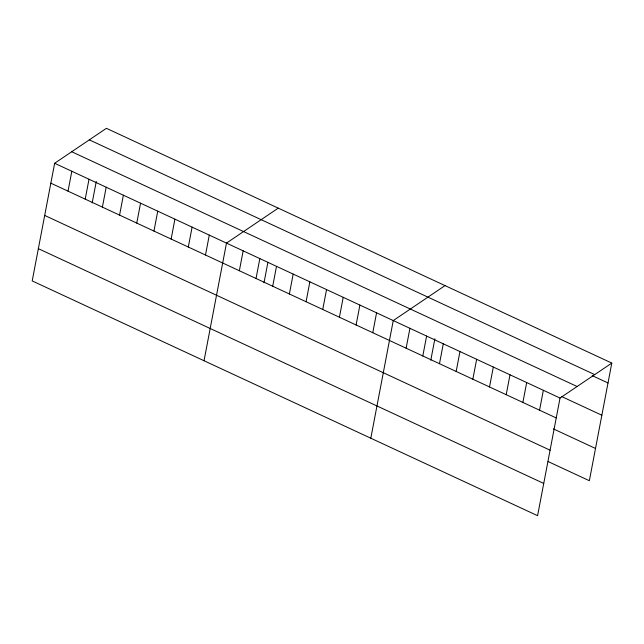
<?xml version="1.0" encoding="UTF-8"?>
<svg xmlns="http://www.w3.org/2000/svg" width="644" height="644" viewBox="0 0 644 644"><rect width="100%" height="100%" fill="white"/><g stroke="black" fill="none" stroke-linecap="round" stroke-linejoin="round"><path stroke-width="0.97" d="M54.643 163.278L32.2 280.921L537.587 515.683L560.03 398.04L611.8 363.079L106.413 128.317L54.643 163.278L560.03 398.04M68.031 191.155L71.822 171.264M85.209 199.141L89.009 179.241M92.172 202.949L96.278 181.447M102.396 207.118L106.188 187.227M119.575 215.104L123.374 195.213M136.761 223.082L140.553 203.19M153.948 231.067L157.74 211.176M171.127 239.045L174.927 219.153M188.314 247.03L192.105 227.139M205.492 255.008L209.292 235.116M204.035 360.737L226.471 243.102L278.24 208.141M239.359 270.738L243.15 250.846M256.03 278.49L259.83 258.598M264.008 282.764L267.92 262.245M272.71 286.234L276.509 266.342M289.389 293.978L293.181 274.086M306.069 301.73L309.861 281.839M322.741 309.474L326.54 289.583M339.42 317.226L343.22 297.327M356.1 324.97L359.891 305.079M372.779 332.715L376.571 312.823M370.807 438.21L393.251 320.575L445.02 285.606M406.131 348.211L409.93 328.319M422.81 355.955L426.61 336.063M430.788 360.238L434.885 338.736M439.49 363.707L443.281 343.816M456.169 371.451L459.961 351.56M472.841 379.203L476.641 359.304M489.521 386.947L493.32 367.056M506.2 394.692L509.992 374.8M522.88 402.444L526.671 382.552M539.559 410.188L543.351 390.296M611.8 363.079L589.357 480.722L548.1 461.555M89.331 139.861L594.718 374.615M592.206 375.637L608.008 382.971M71.725 151.743L577.113 386.505M561.471 396.471L601.85 415.227M50.844 183.178L556.231 417.932M553.381 428.888L595.515 448.466M44.694 215.434L550.081 450.188M38.35 248.665L543.737 483.427"/></g></svg>
